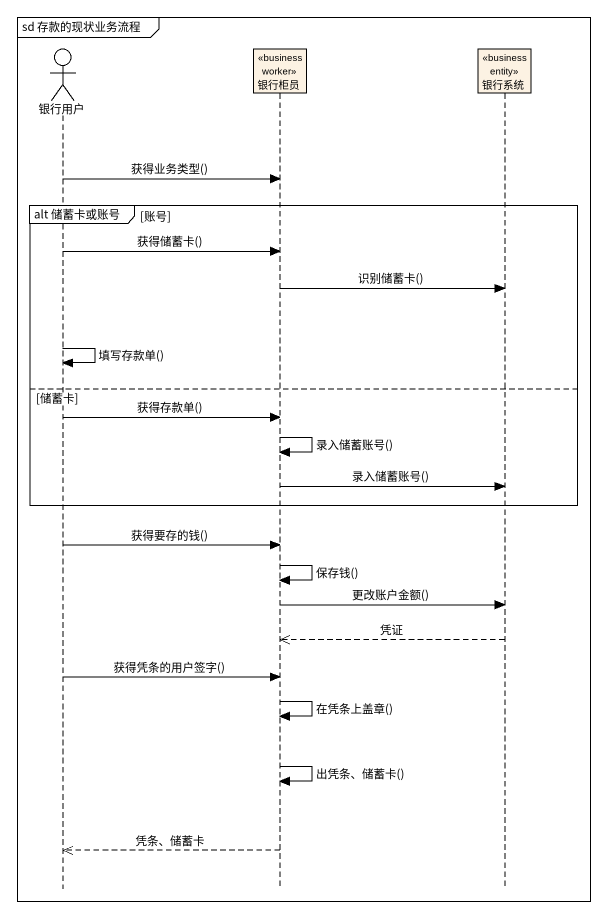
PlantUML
@startuml
mainframe sd 存款的现状业务流程
hide footbox
actor 银行用户
participant 银行柜员 <<business worker>>
participant 银行系统 <<business entity>>

银行用户 -> 银行柜员 : 获得业务类型()
group alt 储蓄卡或账号 [账号]
  银行用户 -> 银行柜员 : 获得储蓄卡()
  银行柜员 -> 银行系统 : 识别储蓄卡()
  银行用户 -> 银行用户 : 填写存款单()
else 储蓄卡
  银行用户 -> 银行柜员 : 获得存款单()
  银行柜员 -> 银行柜员 : 录入储蓄账号()
  银行柜员 -> 银行系统 : 录入储蓄账号()
end
银行用户 -> 银行柜员 : 获得要存的钱()
银行柜员 -> 银行柜员 : 保存钱()
银行柜员 -> 银行系统 : 更改账户金额()
银行系统 -->> 银行柜员 : 凭证
银行用户 -> 银行柜员 : 获得凭条的用户签字()
银行柜员 -> 银行柜员 : 在凭条上盖章()
银行柜员 -> 银行柜员 : 出凭条、储蓄卡()
银行柜员 -->> 银行用户 : 凭条、储蓄卡
@enduml
